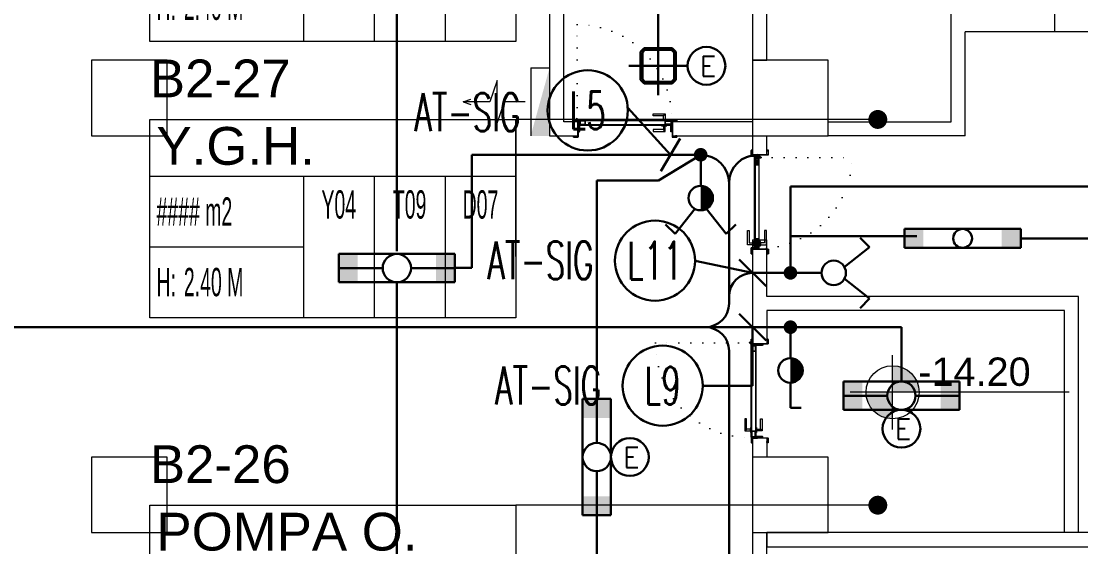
# Model space of a CAD drawing. Header units: metres. Extents: x -13316 to 152404, y -3899 to 30226.
# Drawn here: x 10786 to 11907, y 1905 to 2461 of the extents above; entities that cross this region are included whole.
import ezdxf
from ezdxf.enums import TextEntityAlignment as Align

# ---------------------------------------------------------------- set-up
doc = ezdxf.new("R2010")
doc.units = ezdxf.units.M
doc.header["$LTSCALE"] = 100
doc.header["$MEASUREMENT"] = 0
doc.linetypes.add('DOT2', pattern=[0.125, 0, -0.125])
doc.linetypes.add('HIDDEN', pattern=[0.375, 0.25, -0.125])
doc.layers.get('0').update_dxf_attribs({"color": 9, "lineweight": 9})
for name, color, linetype, lineweight in [('00', 9, 'Continuous', 9), ('01', 9, 'Continuous', 9), ('06B', 9, 'Continuous', 9), ('06C @ 1', 9, 'Continuous', 9), ('09', 9, 'Continuous', 9), ('10', 9, 'Continuous', 9), ('12', 9, 'Continuous', 9), ('20', 9, 'DOT2', 9), ('21', 9, 'Continuous', 9), ('21_mahal200', 9, 'Continuous', 9), ('32-ekipman', 9, 'Continuous', 9), ('E-1x36 W SIVAÜSTÜ FLUORESAN ARMATÜR (ETANŞ)', 7, 'Continuous', 30), ('E-2x18(W) PL DOWNLIGHT ARMATÜR (SIVAÜSTÜ)', 7, 'Continuous', 30), ('E-2x36 W SIVAÜSTÜ FLUORESAN ARMATÜR (ETANŞ)', 7, 'Continuous', 30), ('E-ACİL AYDINLATMA KİTİ', 7, 'Continuous', 30), ('E-ANAHTAR (ETANŞ)', 7, 'Continuous', 30), ('E-KABLO', 7, 'Continuous', 30), ('E-KOMÜTATÖR ANAHTAR', 7, 'Continuous', 30), ('E-KOMÜTATÖR ANAHTAR (ETANŞ)', 7, 'Continuous', 30), ('E-LINYE', 7, 'Continuous', 30)]:
    doc.layers.add(name, color=color, linetype=linetype, lineweight=lineweight)
doc.styles.add('Arial', font='arial.ttf', dxfattribs={"height": 2.5})
doc.styles.add('E-YAZI', font='txttw.shx')
doc.styles.add('MuuM_TEXT-ITALIC', font='ARIALNI.TTF')
doc.styles.add('MuuM_TEXT-STANDART', font='ARIALN.TTF')
doc.dimstyles.new('MuuM_DIM200', dxfattribs={"dimscale": 20, "dimtxt": 2, "dimasz": 1, "dimexe": 1, "dimexo": 1, "dimgap": 1, "dimtad": 1, "dimdec": 1, "dimrnd": 0.5, "dimdsep": 46, "dimtxsty": 'MuuM_TEXT-STANDART', "dimblk": 'ARCHTICK', "dimcen": 0, "dimdle": 0.15, "dimclrd": 256, "dimclre": 256, "dimclrt": 256, "dimadec": 0, "dimazin": 0, "dimtfac": 5, "dimtdec": 1, "dimtix": 1, "dimtmove": 2, "dimatfit": 3, "dimldrblk": 'DOT', "dimfxl": 3, "dimfxlon": 1, "dimtolj": 1, "dimlwd": -1, "dimlwe": -1, "dimarcsym": 0})

# ---------------------------------------------------------------- blocks, each defined once
blk = doc.blocks.new('100_2x36 W SIVAÜSTÜ FLUORESAN ARMATÜR (ETANŞ)')
at = {"layer": 'E-2x36 W SIVAÜSTÜ FLUORESAN ARMATÜR (ETANŞ)', "color": 4}
for p, q in [((-6.15, 1.5), (6.15, 1.5)), ((-6.15, 1.5), (-6.15, -1.5)), ((6.15, 1.5), (6.15, -1.5)), ((-1.5, 0), (-6.15, 0)), ((1.5, 0), (6.15, 0)), ((-6.15, -1.5), (6.15, -1.5))]:
    blk.add_line(p, q, dxfattribs=at)
blk.add_circle((0, 0), 1.5, dxfattribs=at)
for points in [[(-4.15, 1.5), (-4.15, -1.5), (-6.15, 1.5), (-6.15, -1.5)], [(4.15, 1.5), (4.15, -1.5), (6.15, 1.5), (6.15, -1.5)]]:
    blk.add_solid(points, dxfattribs=at)
blk = doc.blocks.new('100_ANAHTAR (ETANŞ)')
at = {"layer": 'E-ANAHTAR (ETANŞ)', "color": 4}
for p, q in [((0, 5.345), (-0.714, 5.345)), ((0, 3.673), (0, 5.345)), ((0, 2.053), (0, 0))]:
    blk.add_line(p, q, dxfattribs=at)
at = {"layer": 'E-ANAHTAR (ETANŞ)', "color": 4, "const_width": 0.81}
blk.add_lwpolyline([(0, 3.268, 0.414214), (-0.405, 2.863, 0.414214), (0, 2.458, 0.414214)], format="xyb", dxfattribs=at)
at = {"layer": 'E-ANAHTAR (ETANŞ)', "color": 4}
blk.add_circle((0, 2.863), 0.81, dxfattribs=at)
blk = doc.blocks.new('100_ACİL AYDINLATMA KİTİ')
at = {"layer": 'E-ACİL AYDINLATMA KİTİ', "color": 3}
blk.add_circle((0, 0), 1.251, dxfattribs=at)
at = {"layer": 'E-ACİL AYDINLATMA KİTİ', "color": 3, "style": 'E-YAZI'}
blk.add_text('E', height=1.34, dxfattribs=at).set_placement((-0.448, -0.694))
blk = doc.blocks.new('100_KOMÜTATÖR ANAHTAR (ETANŞ)')
at = {"layer": 'E-KOMÜTATÖR ANAHTAR (ETANŞ)', "color": 4}
for p, q in [((-1.695, 5.222), (-2.326, 4.622)), ((-0.372, 3.563), (-1.695, 5.222)), ((0.372, 3.563), (1.695, 5.222)), ((1.695, 5.222), (2.326, 4.622)), ((0, 2.053), (0, 0))]:
    blk.add_line(p, q, dxfattribs=at)
at = {"layer": 'E-KOMÜTATÖR ANAHTAR (ETANŞ)', "color": 4, "const_width": 0.81}
blk.add_lwpolyline([(0, 3.268, 0.414214), (-0.405, 2.863, 0.414214), (0, 2.458, 0.414214)], format="xyb", dxfattribs=at)
at = {"layer": 'E-KOMÜTATÖR ANAHTAR (ETANŞ)', "color": 4}
blk.add_circle((0, 2.863), 0.81, dxfattribs=at)
blk = doc.blocks.new('100_2x18(W) PL DOWNLIGHT ARMATÜR (SIVAÜSTÜ)')
at = {"layer": 'E-2x18(W) PL DOWNLIGHT ARMATÜR (SIVAÜSTÜ)', "color": 4, "ltscale": 0.4}
for q in [(0, 25), (0, 25), (-25, 0), (-25, 0), (0, -25), (25, 0), (0, -25), (25, 0)]:
    blk.add_line((0, 0), q, dxfattribs=at)
at = {"layer": 'E-2x18(W) PL DOWNLIGHT ARMATÜR (SIVAÜSTÜ)', "color": 4}
for p, q in [((-12, 15), (-15, 12)), ((-15, 12), (-15, -12)), ((-11.38, 13.5), (-13.5, 11.38)), ((-13.5, 11.38), (-13.5, -11.38)), ((12, 15), (-12, 15)), ((11.38, 13.5), (-11.38, 13.5)), ((13.5, 11.38), (11.38, 13.5)), ((15, 12), (12, 15)), ((13.5, -11.38), (13.5, 11.38)), ((15, -12), (15, 12)), ((-15, -12), (-12, -15)), ((-13.5, -11.38), (-11.38, -13.5)), ((-12, -15), (12, -15)), ((-11.38, -13.5), (11.38, -13.5)), ((11.38, -13.5), (13.5, -11.38)), ((12, -15), (15, -12))]:
    blk.add_line(p, q, dxfattribs=at)
blk = doc.blocks.new('100_KOMÜTATÖR ANAHTAR')
at = {"layer": 'E-KOMÜTATÖR ANAHTAR', "color": 4}
for p, q in [((-1.695, 5.222), (-2.326, 4.622)), ((-0.372, 3.563), (-1.695, 5.222)), ((0.372, 3.563), (1.695, 5.222)), ((1.695, 5.222), (2.326, 4.622)), ((0, 2.053), (0, 0))]:
    blk.add_line(p, q, dxfattribs=at)
blk.add_circle((0, 2.863), 0.81, dxfattribs=at)
blk = doc.blocks.new('100_1x36 W SIVAÜSTÜ FLUORESAN ARMATÜR (ETANŞ)')
at = {"layer": 'E-1x36 W SIVAÜSTÜ FLUORESAN ARMATÜR (ETANŞ)', "color": 4}
for p, q in [((-6.15, 1), (-6.15, -1)), ((6.15, 1), (-6.15, 1)), ((6.15, 1), (6.15, -1)), ((6.15, -1), (-6.15, -1))]:
    blk.add_line(p, q, dxfattribs=at)
at = {"layer": 'E-1x36 W SIVAÜSTÜ FLUORESAN ARMATÜR (ETANŞ)'}
blk.add_line((6.15, -1), (6.15, -1), dxfattribs=at)
at = {"layer": 'E-1x36 W SIVAÜSTÜ FLUORESAN ARMATÜR (ETANŞ)', "color": 4}
blk.add_circle((0, 0), 1, dxfattribs=at)
for points in [[(-6.15, 1), (-4.15, 1), (-6.15, -1), (-4.15, -1)], [(6.15, 1), (4.15, 1), (6.15, -1), (4.15, -1)]]:
    blk.add_solid(points, dxfattribs=at)
blk = doc.blocks.new('p-kolon_80x80')
blk.add_lwpolyline([(-40, -40), (40, -40), (40, 40), (-40, 40)], close=True)
blk = doc.blocks.new('2.bod.sitatik')
at = {"layer": '01'}
blk.add_lwpolyline([(12385, -7750), (12385, -7030), (12385, -7030), (12345, -7030), (12345, -6950), (12385, -6950), (12385, -6950), (12385, -6322.8), (12319.5, -6190), (12040, -6190), (12040, -6610), (11990, -6610), (11990, -6500), (11600, -6500), (11600, -6500), (11560, -6500), (11560, -6460), (11990, -6460), (11990, -6190), (11560, -6190), (11560, -4550.5)], dxfattribs=at)
for p in [(10580, -6570), (11280, -6570), (10580, -6990), (11280, -6990)]:
    blk.add_blockref('p-kolon_80x80', p, dxfattribs=at)
blk = doc.blocks.new('gr-p-barel kilitli kapı kolu')
at = {"flags": 128}
for points in [[(-0.9, 0.8), (-0.9, 4.9), (-11.7, 4.9), (-11.7, 6.7), (0.9, 6.7), (0.9, 0.8)], [(-0.8, 5), (0.8, 6.6)]]:
    blk.add_lwpolyline(points, dxfattribs=at)
blk.add_lwpolyline([(-2.75, 0), (-2.75, 0.7), (2.75, 0.7), (2.75, 0)])
blk.add_lwpolyline([(-1.3, 0.7), (1.3, 0.7), (1.3, 0.8), (-1.3, 0.8)], close=True)
blk = doc.blocks.new('prf-scr2')
at = {"linetype": 'DOT2', "ltscale": 10}
blk.add_line((0, 0.2), (0, -1.1), dxfattribs=at)
for p, q in [((-0.1, -0.2), (0.1, -0.3)), ((0.1, -0.2), (-0.1, -0.2)), ((0.1, -0.3), (-0.1, -0.3)), ((-0.1, -0.3), (0.1, -0.4)), ((0.1, -0.4), (-0.1, -0.4)), ((0.1, -0.5), (-0.1, -0.4)), ((-0.1, -0.4), (0.1, -0.4)), ((0.1, -0.6), (-0.1, -0.5)), ((-0.1, -0.5), (0.1, -0.5)), ((-0.1, -0.6), (0.1, -0.7)), ((0.1, -0.6), (-0.1, -0.6)), ((-0.1, -0.6), (0.1, -0.6)), ((-0.1, -0.7), (0.1, -0.8)), ((0.1, -0.7), (-0.1, -0.7)), ((-0.1, -0.8), (0.1, -0.8)), ((0.1, -0.8), (-0.1, -0.8)), ((0.1, -0.2), (0, -0.1)), ((0, -0.2), (0.1, -0.2))]:
    blk.add_line(p, q)
blk.add_lwpolyline([(0.2, 0), (-0.2, 0), (-0.2, 0), (-0.1, -0.1), (0.1, -0.1), (0.2, 0), (0.2, 0)], close=True)
for points in [[(0.2, 0), (-0.2, 0)], [(-0.1, -0.1), (-0.1, -0.2), (-0.1, -0.2), (-0.1, -0.2), (-0.1, -0.2), (-0.1, -0.3), (-0.1, -0.3), (-0.1, -0.3), (-0.1, -0.3), (-0.1, -0.4), (-0.1, -0.4), (-0.1, -0.4), (-0.1, -0.4), (-0.1, -0.4), (-0.1, -0.5), (-0.1, -0.5), (-0.1, -0.5), (-0.1, -0.5), (-0.1, -0.5), (-0.1, -0.5), (-0.1, -0.6), (-0.1, -0.6), (-0.1, -0.6), (-0.1, -0.6), (-0.1, -0.6), (-0.1, -0.7), (-0.1, -0.7), (-0.1, -0.7), (-0.1, -0.7), (-0.1, -0.7), (-0.1, -0.8), (-0.1, -0.8), (-0.1, -0.8), (-0.1, -0.8), (0, -0.9), (0, -0.9), (0, -0.9), (0.1, -0.8), (0.1, -0.8), (0.1, -0.7), (0.1, -0.7), (0.1, -0.7), (0.1, -0.7), (0.1, -0.7), (0.1, -0.7), (0.1, -0.6), (0.1, -0.6), (0.1, -0.6), (0.1, -0.6), (0.1, -0.6), (0.1, -0.5), (0.1, -0.5), (0.1, -0.5), (0.1, -0.5), (0.1, -0.4), (0.1, -0.4), (0.1, -0.4), (0.1, -0.4), (0.1, -0.4), (0.1, -0.3), (0.1, -0.3), (0.1, -0.3), (0.1, -0.3), (0.1, -0.3), (0.1, -0.3), (0.1, -0.2), (0.1, -0.2), (0.1, -0.2), (0.1, -0.2), (0.1, -0.2), (0.1, -0.1)]]:
    blk.add_lwpolyline(points)
blk = doc.blocks.new('K-SAC-01')
at = {"layer": '10'}
for points in [[(-4.6, 16.2, -0.414214), (-4.5, 16.3), (-0.1, 16.3, -0.414214), (0, 16.2), (0, 5.9), (0.2, 5.9), (0.2, 16.2, 0.414214), (-0.1, 16.5), (-4.5, 16.5, 0.414214), (-4.8, 16.2), (-4.8, 15.3, 0.414214), (-4.5, 15), (-3.4, 15), (-3.4, 15.2), (-4.5, 15.2, -0.414214), (-4.6, 15.3)], [(104.6, 16.2, 0.414214), (104.5, 16.3), (100.1, 16.3, 0.414214), (100, 16.2), (100, 5.9), (99.8, 5.9), (99.8, 16.2, -0.414214), (100.1, 16.5), (104.5, 16.5, -0.414214), (104.8, 16.2), (104.8, 15.3, -0.414214), (104.5, 15), (103.4, 15), (103.4, 15.2), (104.5, 15.2, 0.414214), (104.6, 15.3)], [(0.2, 10.3, -0.414214), (0.5, 10.6), (1.5, 10.6, -0.414214), (1.8, 10.3), (1.8, 3.9, -0.414214), (1.5, 3.6, -0.414214), (1.2, 3.9), (1.2, 4.8), (0.2, 4.8), (0.2, -1.2, -0.414214), (-0.1, -1.5), (-4.5, -1.5, -0.414214), (-4.8, -1.2), (-4.8, -0.3, -0.414214), (-4.5, 0), (-3.4, 0), (-3.4, -0.2), (-4.5, -0.2, 0.414214), (-4.6, -0.3), (-4.6, -1.2, 0.414214), (-4.5, -1.3), (-0.1, -1.3, 0.414214), (0, -1.2), (0, 5), (1.4, 5), (1.4, 3.9, 0.414214), (1.5, 3.8, 0.414214), (1.6, 3.9), (1.6, 10.3, 0.414214), (1.5, 10.4), (0.5, 10.4, 0.414214), (0.4, 10.3), (0.4, 9.4), (0.2, 9.4)], [(-0.4, -2), (1, -1.4), (1, 1.5), (1.2, 1.5), (1.2, -1.5), (-0.3, -2.2, -14.796002)], [(99.8, 10.3, 0.414214), (99.5, 10.6), (98.5, 10.6, 0.414214), (98.2, 10.3), (98.2, 3.9, 0.414214), (98.5, 3.6, 0.414214), (98.8, 3.9), (98.8, 4.8), (99.8, 4.8), (99.8, -1.2, 0.414214), (100.1, -1.5), (104.5, -1.5, 0.414214), (104.8, -1.2), (104.8, -0.3, 0.414214), (104.5, 0), (103.4, 0), (103.4, -0.2), (104.5, -0.2, -0.414214), (104.6, -0.3), (104.6, -1.2, -0.414214), (104.5, -1.3), (100.1, -1.3, -0.414214), (100, -1.2), (100, 5), (98.6, 5), (98.6, 3.9, -0.414214), (98.5, 3.8, -0.414214), (98.4, 3.9), (98.4, 10.3, -0.414214), (98.5, 10.4), (99.5, 10.4, -0.414214), (99.6, 10.3), (99.6, 9.4), (99.8, 9.4)]]:
    blk.add_lwpolyline(points, format="xyb", close=True, dxfattribs=at)
for points in [[(98.8, 0.1), (98.8, 2.1), (99.1, 2.1), (99.1, 3.2), (1.5, 3.2), (1.5, 2.1), (1.8, 2.1), (1.8, 0.1), (1.5, 0.1), (1.5, 1.9), (1.2, 1.9), (1.2, 3.5), (99.4, 3.5), (99.4, 1.9), (99.1, 1.9), (99.1, 0.1)], [(98.8, 2.1), (98.8, 0.1), (99.4, 0.1), (99.4, -1.5), (1.2, -1.5), (1.2, 0.1), (1.8, 0.1), (1.8, 2.1), (2.1, 2.1), (2.1, -0.1), (1.5, -0.1), (1.5, -1.2), (99.1, -1.2), (99.1, -0.1), (98.5, -0.1), (98.5, 2.1), (98.8, 2.1)]]:
    blk.add_lwpolyline(points, dxfattribs=at)
for points in [[(2.1, 3), (8.1, 3), (8.1, -1), (2.1, -1)], [(2.4, 2.7), (7.8, 2.7), (7.8, -0.7), (2.4, -0.7)], [(98.5, 3), (92.5, 3), (92.5, -1), (98.5, -1)], [(98.2, 2.7), (92.8, 2.7), (92.8, -0.7), (98.2, -0.7)]]:
    blk.add_lwpolyline(points, close=True, dxfattribs=at)
blk.add_circle((-0.9, -2.5), 0.55, dxfattribs=at)
at = {"layer": '20', "linetype": 'HIDDEN'}
for points in [[(-0.2, -1.3), (-0.2, 0), (-1.7, 0), (-1.7, -1.3)], [(-0.4, -2), (-0.4, -0.2), (-1.5, -0.2), (-1.5, -2)]]:
    blk.add_lwpolyline(points, dxfattribs=at)
at = {"layer": '20'}
blk.add_lwpolyline([(-0.9, -2.5), (-0.9, -102.9)], dxfattribs=at)
blk.add_arc((-0.9, -2.5), 100.4, 270, 1.5131, dxfattribs=at)
at = {"layer": '06B'}
blk.add_blockref('gr-p-barel kilitli kapı kolu', (91.4, 3.5), dxfattribs=at)
at = {"layer": '06B', "xscale": -1, "rotation": 180}
blk.add_blockref('gr-p-barel kilitli kapı kolu', (91.4, -1.5), dxfattribs=at)
at = {"layer": '10', "xscale": -1, "rotation": 90}
blk.add_blockref('prf-scr2', (1.5, 1), dxfattribs=at)
at = {"layer": '10', "rotation": 270}
blk.add_blockref('prf-scr2', (99.1, 1.2), dxfattribs=at)
blk = doc.blocks.new('YD-72-20')
at = {"linetype": 'Continuous'}
for p, q in [((0, 0.714), (-0.028, 0.634)), ((0, 0.714), (0.028, 0.634)), ((0, 0.434), (0, 0.714)), ((-0.225, 0.355), (0.225, 0.355)), ((-0.225, 0.355), (0, 0.276)), ((0.225, 0.355), (0, 0.434)), ((0, 0.058), (0, 0.276)), ((0.36, 0), (-0.36, 0)), ((0.36, 0), (0.36, -0.2))]:
    blk.add_line(p, q, dxfattribs=at)
blk.add_solid([(0.36, -0.2), (-0.36, 0), (-0.36, -0.2)])
blk = doc.blocks.new('A$C29B32992')
at = {"xscale": 100, "yscale": 100, "zscale": 100, "rotation": 90}
blk.add_blockref('YD-72-20', (11005, -8834.1), dxfattribs=at)
blk = doc.blocks.new('p-kapı kolu')
for points in [[(2.2, 0), (2.2, -1.25), (-2.2, -1.25), (-2.2, 0), (2.2, 0)], [(1.225, -1.25), (1.225, -7.5), (-13.775, -7.5), (-13.775, -5.625), (-1.025, -5.625), (-1.025, -5.625), (-1.025, -1.25), (1.225, -1.25)]]:
    blk.add_lwpolyline(points)
blk = doc.blocks.new('K-AH-01')
at = {"layer": '09'}
h = blk.add_hatch(dxfattribs=at)
h.set_pattern_fill('LOGEND', color=256, scale=10, style=0)
h.set_pattern_definition([(7e-15, (-3944.073, -2726.897), (10, 10), [3, -7]), (7e-15, (-3944.073, -2726.397), (10, 10), [3, -7]), (7e-15, (-3943.573, -2725.397), (10, 10), [2, -8]), (7e-15, (-3943.073, -2724.397), (10, 10), [1.5, -8.5]), (7e-15, (-3943.073, -2723.397), (10, 10), [1, -9]), (7e-15, (-3945.573, -2722.397), (10, 10), [0.5, -2.5, 0.5, -6.5]), (7e-15, (-3944.073, -2721.897), (10, 10), [0.5, -4, 1.5, -4]), (7e-15, (-3942.073, -2721.397), (10, 10), [0.5, -0.5, 0.5, -8.5]), (7e-15, (-3942.573, -2720.897), (10, 10), [0.5, -9.5]), (7e-15, (-3943.073, -2719.897), (10, 10), [1.5, -8.5]), (7e-15, (-3943.073, -2718.897), (10, 10), [2, -8]), (7e-15, (-3943.573, -2717.897), (10, 10), [2.5, -3, 0.5, -4]), (90, (-3947.573, -2723.897), (-10, 10), [0.5, -1, 2.5, -6]), (90, (-3947.073, -2722.897), (-10, 10), [0.5, -0.5, 1.5, -7.5]), (90, (-3946.573, -2718.897), (-10, 10), [1, -9]), (90, (-3946.073, -2722.897), (-10, 10), [2, -3, 0.5, -4.5]), (90, (-3945.573, -2717.397), (-10, 10), [0.5, -9.5]), (90, (-3945.073, -2722.397), (-10, 10), [1.5, -8.5]), (90, (-3944.073, -2721.897), (-10, 10), [1, -9]), (90, (-3943.073, -2721.897), (-10, 10), [0.5, -1.5, 1.5, -6.5]), (90, (-3942.573, -2721.397), (-10, 10), [0.5, -9.5]), (90, (-3942.073, -2723.397), (-10, 10), [1.4, -8.6]), (90, (-3941.573, -2725.397), (-10, 10), [1, -9]), (90, (-3940.573, -2721.397), (-10, 10), [0.5, -9.5]), (90, (-3939.573, -2721.897), (-10, 10), [1.5, -8.5]), (90, (-3938.573, -2721.897), (-10, 10), [1.5, -8.5]), (45, (-3940.073, -2725.8966), (1e-15, 10), [0.7071, -0.7071, 0.7071, -12.020836]), (45, (-3942.073, -2723.3966), (1e-15, 10), [1.4142, -12.727936]), (45, (-3946.073, -2718.3966), (1e-15, 10), [1.4142, -12.727936]), (45, (-3944.073, -2720.8966), (1e-15, 10), [1.4142, -12.727936]), (45, (-3943.573, -2722.8966), (1e-15, 10), [1.4142, -12.727936]), (45, (-3940.573, -2724.8966), (1e-15, 10), [1.4142, -12.727936]), (45, (-3941.573, -2724.3966), (1e-15, 10), [2.12132, -12.020816]), (45, (-3944.573, -2719.8966), (1e-15, 10), [0.7071, -13.435036]), (45, (-3945.073, -2718.8966), (1e-15, 10), [0.7071, -13.435036]), (45, (-3941.073, -2718.8966), (1e-15, 10), [0.7071, -13.435036]), (45, (-3945.073, -2723.8966), (1e-15, 10), [0.7071, -13.435036]), (45, (-3939.573, -2720.3966), (1e-15, 10), [0.7071, -13.435036]), (45, (-3943.073, -2721.3966), (1e-15, 10), [0.7071, -13.435036]), (45, (-3942.073, -2720.3966), (1e-15, 10), [0.7071, -13.435036]), (135, (-3942.573, -2722.3966), (-10, 1e-15), [0.7071, -0.7071, 2.12132, -10.606616]), (135, (-3941.073, -2722.3966), (-10, 1e-15), [0.7071, -13.435036]), (135, (-3941.073, -2725.8966), (-10, 1e-15), [0.7071, -13.435036]), (135, (-3943.073, -2723.3966), (-10, 1e-15), [0.7071, -13.435036]), (135, (-3941.573, -2721.3966), (-10, 1e-15), [0.7071, -13.435036]), (135, (-3944.073, -2723.8966), (-10, 1e-15), [0.7071, -13.435036]), (135, (-3940.073, -2723.8966), (-10, 1e-15), [0.7071, -13.435036]), (135, (-3947.073, -2726.8966), (-10, 1e-15), [0.7071, -13.435036]), (135, (-3946.573, -2726.3966), (-10, 1e-15), [1.4142, -12.727936]), (135, (-3946.073, -2725.8966), (-10, 1e-15), [1.4142, -12.727936]), (135, (-3945.073, -2725.8966), (-10, 1e-15), [1.4142, -12.727936]), (135, (-3944.573, -2724.8966), (-10, 1e-15), [1.4142, -12.727936]), (135, (-3940.573, -2720.8966), (-10, 1e-15), [1.4142, -12.727936]), (135, (-3938.573, -2725.8966), (-10, 1e-15), [1.4142, -12.727936]), (135, (-3938.073, -2717.8966), (-10, 1e-15), [1.4142, -12.727936]), (135, (-3938.073, -2718.8966), (-10, 1e-15), [1.4142, -12.727936]), (135, (-3939.073, -2719.3966), (-10, 1e-15), [1.4142, -12.727936]), (135, (-3946.073, -2719.3966), (-10, 1e-15), [2.12132, -12.020816]), (135, (-3939.573, -2720.3966), (-10, 1e-15), [2.12132, -12.020816]), (26.56505, (-3945.0727, -2717.3966), (10, 4e-09), [1.118, -21.24268]), (26.56505, (-3945.0727, -2722.3966), (10, 4e-09), [1.118, -21.24268]), (26.56505, (-3944.0727, -2719.3966), (10, 4e-09), [1.118, -21.24268]), (26.56505, (-3941.0727, -2726.3966), (10, 4e-09), [1.118, -21.24268]), (26.56505, (-3941.5727, -2725.3966), (10, 4e-09), [1.118, -21.24268]), (26.56505, (-3944.5727, -2723.3966), (10, 4e-09), [1.118, -21.24268]), (26.56505, (-3944.5727, -2718.3966), (10, 4e-09), [1.118, -21.24268]), (26.56505, (-3941.5727, -2721.3966), (10, 4e-09), [2.236, -20.12468]), (63.43495, (-3941.5727, -2719.8966), (5e-10, 10), [1.118, -21.24268]), (63.43495, (-3940.0727, -2722.8966), (5e-10, 10), [1.118, -21.24268]), (63.43495, (-3945.0727, -2720.8966), (5e-10, 10), [1.118, -21.24268]), (63.43495, (-3947.0727, -2720.3966), (5e-10, 10), [1.118, -21.24268]), (63.43495, (-3941.0727, -2722.3966), (5e-10, 10), [1.118, -21.24268]), (63.43495, (-3942.0727, -2722.3966), (5e-10, 10), [1.118, -21.24268]), (63.43495, (-3946.0727, -2720.8966), (5e-10, 10), [2.236, -20.12468]), (63.43495, (-3938.5727, -2724.3966), (5e-10, 10), [2.236, -20.12468]), (63.43495, (-3939.5727, -2723.8966), (5e-10, 10), [2.236, -20.12468]), (116.56505, (-3947.5727, -2725.3966), (-4e-09, 10), [1.118, -21.24268]), (116.56505, (-3947.5727, -2719.8966), (-4e-09, 10), [1.118, -21.24268]), (116.56505, (-3945.5727, -2726.8966), (-4e-09, 10), [1.118, -21.24268]), (116.56505, (-3946.5727, -2717.8966), (-4e-09, 10), [1.118, -21.24268]), (116.56505, (-3945.5727, -2723.8966), (-4e-09, 10), [1.118, -21.24268]), (116.56505, (-3943.5727, -2722.8966), (-4e-09, 10), [1.118, -21.24268]), (116.56505, (-3942.5727, -2720.8966), (-4e-09, 10), [1.118, -21.24268]), (116.56505, (-3947.0727, -2724.8966), (3.2e-06, 10.0000016), [1.118, -21.24268]), (116.56505, (-3944.5727, -2723.3966), (-4e-09, 10), [1.118, -21.24268]), (116.56505, (-3941.5727, -2724.3966), (-4e-09, 10), [1.118, -21.24268]), (116.56505, (-3940.5727, -2723.3966), (-4e-09, 10), [1.118, -21.24268]), (116.56505, (-3938.5727, -2720.3966), (-4e-09, 10), [1.118, -21.24268]), (116.56505, (-3946.0727, -2717.3966), (-4e-09, 10), [1.118, -21.24268]), (116.56505, (-3947.5727, -2717.8966), (-4e-09, 10), [2.236, -20.12468]), (116.56505, (-3946.0727, -2724.8966), (-4e-09, 10), [2.236, -20.12468]), (153.43495, (-3947.5727, -2726.3966), (-10, 5e-10), [1.118, -21.24268]), (153.43495, (-3939.0727, -2726.8966), (-10, 5e-10), [1.118, -21.24268]), (153.43495, (-3939.5727, -2721.8966), (-10, 5e-10), [1.118, -21.24268]), (153.43495, (-3943.5727, -2725.3966), (-10, 5e-10), [1.118, -21.24268]), (153.43495, (-3944.0727, -2726.3966), (-10, 5e-10), [1.118, -21.24268]), (153.43495, (-3943.0727, -2724.3966), (-10, 5e-10), [1.118, -21.24268]), (153.43495, (-3940.0727, -2718.3966), (-10, 5e-10), [1.118, -21.24268]), (153.43495, (-3939.0727, -2717.8966), (-10, 5e-10), [2.236, -20.12468])])
h.paths.add_polyline_path([(10.8, 6.5), (10.8, 2.5), (0.8, 2.5), (0.8, 6.5)])
h = blk.add_hatch(dxfattribs=at)
h.set_pattern_fill('LOGEND', color=256, scale=10, style=0)
h.set_pattern_definition([(7e-15, (-3938.781, -2726.897), (10, 10), [3, -7]), (7e-15, (-3938.781, -2726.397), (10, 10), [3, -7]), (7e-15, (-3938.281, -2725.397), (10, 10), [2, -8]), (7e-15, (-3937.781, -2724.397), (10, 10), [1.5, -8.5]), (7e-15, (-3937.781, -2723.397), (10, 10), [1, -9]), (7e-15, (-3940.281, -2722.397), (10, 10), [0.5, -2.5, 0.5, -6.5]), (7e-15, (-3938.781, -2721.897), (10, 10), [0.5, -4, 1.5, -4]), (7e-15, (-3936.781, -2721.397), (10, 10), [0.5, -0.5, 0.5, -8.5]), (7e-15, (-3937.281, -2720.897), (10, 10), [0.5, -9.5]), (7e-15, (-3937.781, -2719.897), (10, 10), [1.5, -8.5]), (7e-15, (-3937.781, -2718.897), (10, 10), [2, -8]), (7e-15, (-3938.281, -2717.897), (10, 10), [2.5, -3, 0.5, -4]), (90, (-3942.281, -2723.897), (-10, 10), [0.5, -1, 2.5, -6]), (90, (-3941.781, -2722.897), (-10, 10), [0.5, -0.5, 1.5, -7.5]), (90, (-3941.281, -2718.897), (-10, 10), [1, -9]), (90, (-3940.781, -2722.897), (-10, 10), [2, -3, 0.5, -4.5]), (90, (-3940.281, -2717.397), (-10, 10), [0.5, -9.5]), (90, (-3939.781, -2722.397), (-10, 10), [1.5, -8.5]), (90, (-3938.781, -2721.897), (-10, 10), [1, -9]), (90, (-3937.781, -2721.897), (-10, 10), [0.5, -1.5, 1.5, -6.5]), (90, (-3937.281, -2721.397), (-10, 10), [0.5, -9.5]), (90, (-3936.781, -2723.397), (-10, 10), [1.4, -8.6]), (90, (-3936.281, -2725.397), (-10, 10), [1, -9]), (90, (-3935.281, -2721.397), (-10, 10), [0.5, -9.5]), (90, (-3934.281, -2721.897), (-10, 10), [1.5, -8.5]), (90, (-3933.281, -2721.897), (-10, 10), [1.5, -8.5]), (45, (-3934.781, -2725.8966), (1e-15, 10), [0.7071, -0.7071, 0.7071, -12.020836]), (45, (-3936.781, -2723.3966), (1e-15, 10), [1.4142, -12.727936]), (45, (-3940.781, -2718.3966), (1e-15, 10), [1.4142, -12.727936]), (45, (-3938.781, -2720.8966), (1e-15, 10), [1.4142, -12.727936]), (45, (-3938.281, -2722.8966), (1e-15, 10), [1.4142, -12.727936]), (45, (-3935.281, -2724.8966), (1e-15, 10), [1.4142, -12.727936]), (45, (-3936.281, -2724.3966), (1e-15, 10), [2.12132, -12.020816]), (45, (-3939.281, -2719.8966), (1e-15, 10), [0.7071, -13.435036]), (45, (-3939.781, -2718.8966), (1e-15, 10), [0.7071, -13.435036]), (45, (-3935.781, -2718.8966), (1e-15, 10), [0.7071, -13.435036]), (45, (-3939.781, -2723.8966), (1e-15, 10), [0.7071, -13.435036]), (45, (-3934.281, -2720.3966), (1e-15, 10), [0.7071, -13.435036]), (45, (-3937.781, -2721.3966), (1e-15, 10), [0.7071, -13.435036]), (45, (-3936.781, -2720.3966), (1e-15, 10), [0.7071, -13.435036]), (135, (-3937.281, -2722.3966), (-10, 1e-15), [0.7071, -0.7071, 2.12132, -10.606616]), (135, (-3935.781, -2722.3966), (-10, 1e-15), [0.7071, -13.435036]), (135, (-3935.781, -2725.8966), (-10, 1e-15), [0.7071, -13.435036]), (135, (-3937.781, -2723.3966), (-10, 1e-15), [0.7071, -13.435036]), (135, (-3936.281, -2721.3966), (-10, 1e-15), [0.7071, -13.435036]), (135, (-3938.781, -2723.8966), (-10, 1e-15), [0.7071, -13.435036]), (135, (-3934.781, -2723.8966), (-10, 1e-15), [0.7071, -13.435036]), (135, (-3941.781, -2726.8966), (-10, 1e-15), [0.7071, -13.435036]), (135, (-3941.281, -2726.3966), (-10, 1e-15), [1.4142, -12.727936]), (135, (-3940.781, -2725.8966), (-10, 1e-15), [1.4142, -12.727936]), (135, (-3939.781, -2725.8966), (-10, 1e-15), [1.4142, -12.727936]), (135, (-3939.281, -2724.8966), (-10, 1e-15), [1.4142, -12.727936]), (135, (-3935.281, -2720.8966), (-10, 1e-15), [1.4142, -12.727936]), (135, (-3933.281, -2725.8966), (-10, 1e-15), [1.4142, -12.727936]), (135, (-3932.781, -2717.8966), (-10, 1e-15), [1.4142, -12.727936]), (135, (-3932.781, -2718.8966), (-10, 1e-15), [1.4142, -12.727936]), (135, (-3933.781, -2719.3966), (-10, 1e-15), [1.4142, -12.727936]), (135, (-3940.781, -2719.3966), (-10, 1e-15), [2.12132, -12.020816]), (135, (-3934.281, -2720.3966), (-10, 1e-15), [2.12132, -12.020816]), (26.56505, (-3939.7813, -2717.3966), (10, 4e-09), [1.118, -21.24268]), (26.56505, (-3939.7813, -2722.3966), (10, 4e-09), [1.118, -21.24268]), (26.56505, (-3938.7813, -2719.3966), (10, 4e-09), [1.118, -21.24268]), (26.56505, (-3935.7813, -2726.3966), (10, 4e-09), [1.118, -21.24268]), (26.56505, (-3936.2813, -2725.3966), (10, 4e-09), [1.118, -21.24268]), (26.56505, (-3939.2813, -2723.3966), (10, 4e-09), [1.118, -21.24268]), (26.56505, (-3939.2813, -2718.3966), (10, 4e-09), [1.118, -21.24268]), (26.56505, (-3936.2813, -2721.3966), (10, 4e-09), [2.236, -20.12468]), (63.43495, (-3936.2813, -2719.8966), (5e-10, 10), [1.118, -21.24268]), (63.43495, (-3934.7813, -2722.8966), (5e-10, 10), [1.118, -21.24268]), (63.43495, (-3939.7813, -2720.8966), (5e-10, 10), [1.118, -21.24268]), (63.43495, (-3941.7813, -2720.3966), (5e-10, 10), [1.118, -21.24268]), (63.43495, (-3935.7813, -2722.3966), (5e-10, 10), [1.118, -21.24268]), (63.43495, (-3936.7813, -2722.3966), (5e-10, 10), [1.118, -21.24268]), (63.43495, (-3940.7813, -2720.8966), (5e-10, 10), [2.236, -20.12468]), (63.43495, (-3933.2813, -2724.3966), (5e-10, 10), [2.236, -20.12468]), (63.43495, (-3934.2813, -2723.8966), (5e-10, 10), [2.236, -20.12468]), (116.56505, (-3942.2813, -2725.3966), (-4e-09, 10), [1.118, -21.24268]), (116.56505, (-3942.2813, -2719.8966), (-4e-09, 10), [1.118, -21.24268]), (116.56505, (-3940.2813, -2726.8966), (-4e-09, 10), [1.118, -21.24268]), (116.56505, (-3941.2813, -2717.8966), (-4e-09, 10), [1.118, -21.24268]), (116.56505, (-3940.2813, -2723.8966), (-4e-09, 10), [1.118, -21.24268]), (116.56505, (-3938.2813, -2722.8966), (-4e-09, 10), [1.118, -21.24268]), (116.56505, (-3937.2813, -2720.8966), (-4e-09, 10), [1.118, -21.24268]), (116.56505, (-3941.7813, -2724.8966), (3.2e-06, 10.0000016), [1.118, -21.24268]), (116.56505, (-3939.2813, -2723.3966), (-4e-09, 10), [1.118, -21.24268]), (116.56505, (-3936.2813, -2724.3966), (-4e-09, 10), [1.118, -21.24268]), (116.56505, (-3935.2813, -2723.3966), (-4e-09, 10), [1.118, -21.24268]), (116.56505, (-3933.2813, -2720.3966), (-4e-09, 10), [1.118, -21.24268]), (116.56505, (-3940.7813, -2717.3966), (-4e-09, 10), [1.118, -21.24268]), (116.56505, (-3942.2813, -2717.8966), (-4e-09, 10), [2.236, -20.12468]), (116.56505, (-3940.7813, -2724.8966), (-4e-09, 10), [2.236, -20.12468]), (153.43495, (-3942.2813, -2726.3966), (-10, 5e-10), [1.118, -21.24268]), (153.43495, (-3933.7813, -2726.8966), (-10, 5e-10), [1.118, -21.24268]), (153.43495, (-3934.2813, -2721.8966), (-10, 5e-10), [1.118, -21.24268]), (153.43495, (-3938.2813, -2725.3966), (-10, 5e-10), [1.118, -21.24268]), (153.43495, (-3938.7813, -2726.3966), (-10, 5e-10), [1.118, -21.24268]), (153.43495, (-3937.7813, -2724.3966), (-10, 5e-10), [1.118, -21.24268]), (153.43495, (-3934.7813, -2718.3966), (-10, 5e-10), [1.118, -21.24268]), (153.43495, (-3933.7813, -2717.8966), (-10, 5e-10), [2.236, -20.12468])])
h.paths.add_polyline_path([(89.1, 2.5), (89.1, 6.5), (99.1, 6.5), (99.1, 2.5)])
at = {"layer": '10'}
for points in [[(-0.4, -1.7), (1.3, -1.7, 0.414214), (1.6, -1.4), (1.6, 1.1, 0.414214), (1.3, 1.4, 0.414214), (1, 1.1), (1, 0.2), (0.2, 0.2), (0.2, 16.4, 0.414214), (-0.1, 16.7), (-4.6, 16.7, 0.414214), (-4.9, 16.4), (-4.9, 15.3, 0.414214), (-4.6, 15), (-3.5, 15), (-3.5, 15.2), (-4.6, 15.2, -0.414214), (-4.7, 15.3), (-4.7, 16.4, -0.414214), (-4.6, 16.5), (-0.2, 16.5), (-0.1, 16.5, -0.414214), (0, 16.4), (0, 0), (1.2, 0), (1.2, 1.1, -0.414214), (1.3, 1.2, -0.414214), (1.4, 1.1), (1.4, -1.4, -0.414214), (1.3, -1.5), (-0.4, -1.5), (-4.6, -1.5, -0.414214), (-4.7, -1.4), (-4.7, -0.3, -0.414214), (-4.6, -0.2), (-3.5, -0.2), (-3.5, 0), (-4.6, 0, 0.414214), (-4.9, -0.3), (-4.9, -1.4, 0.414214), (-4.6, -1.7)], [(100.4, -1.7), (98.7, -1.7, -0.414214), (98.4, -1.4), (98.4, 1.1, -0.414214), (98.7, 1.4, -0.414214), (99, 1.1), (99, 0.2), (99.8, 0.2), (99.8, 16.4, -0.414214), (100.1, 16.7), (104.6, 16.7, -0.414214), (104.9, 16.4), (104.9, 15.3, -0.414214), (104.6, 15), (103.5, 15), (103.5, 15.2), (104.6, 15.2, 0.414214), (104.7, 15.3), (104.7, 16.4, 0.414214), (104.6, 16.5), (100.2, 16.5), (100.1, 16.5, 0.414214), (100, 16.4), (100, 0), (98.8, 0), (98.8, 1.1, 0.414214), (98.7, 1.2, 0.414214), (98.6, 1.1), (98.6, -1.4, 0.414214), (98.7, -1.5), (100.4, -1.5), (104.6, -1.5, 0.414214), (104.7, -1.4), (104.7, -0.3, 0.414214), (104.6, -0.2), (103.5, -0.2), (103.5, 0), (104.6, 0, -0.414214), (104.9, -0.3), (104.9, -1.4, -0.414214), (104.6, -1.7)], [(2.1, 7.6), (0.8, 7), (0.8, 4.1), (0.6, 4.1), (0.6, 7.1), (2, 7.8, -14.796002)]]:
    blk.add_lwpolyline(points, format="xyb", close=True, dxfattribs=at)
blk.add_circle((2.7, 8.1), 0.55, dxfattribs=at)
at = {"layer": '12'}
for points in [[(0.8, 6.5), (99.1, 6.5), (99.1, 7), (0.8, 7)], [(0.8, 2.5), (10.8, 2.5), (10.8, 6.5), (0.8, 6.5)], [(0.8, 2.5), (99.1, 2.5), (99.1, 2), (0.8, 2)], [(89.1, 2.5), (99.1, 2.5), (99.1, 6.5), (89.1, 6.5)]]:
    blk.add_lwpolyline(points, close=True, dxfattribs=at)
at = {"layer": '20'}
blk.add_lwpolyline([(2.7, 8.1), (2.7, 105.2)], dxfattribs=at)
at = {"layer": '20', "linetype": 'HIDDEN'}
for points in [[(2, 6.9), (2, 5.4), (3.5, 5.4), (3.5, 6.9)], [(2.2, 7.6), (2.2, 5.6), (3.3, 5.6), (3.3, 7.6)]]:
    blk.add_lwpolyline(points, dxfattribs=at)
at = {"layer": '20'}
blk.add_arc((0.8, 7), 98.3, 357.0842, 88.8632, dxfattribs=at)
at = {"layer": '06C @ 1', "xscale": -1, "rotation": 180}
blk.add_blockref('p-kapı kolu', (94.1, 7), dxfattribs=at)
at = {"layer": '06C @ 1'}
blk.add_blockref('p-kapı kolu', (94.1, 2), dxfattribs=at)
blk = doc.blocks.new('0_elevationtarget-p-bk')
h = blk.add_hatch(color=250)
h.paths.add_polyline_path([(1.875, 0, 0.414214), (0, 1.875), (0, 0)])
h.paths.add_polyline_path([(0, 0), (-1.875, 0, 0.414214), (0, -1.875)])
blk.add_line((0, -2.625), (0, 2.625))
blk.add_lwpolyline([(12.453, 0), (-3, 0)])
blk.add_circle((0, 0), 1.875)
at = {"style": 'Arial'}
blk.add_attdef('BITMISKOT', text='', height=2, dxfattribs=at).set_placement((4.5, 0), align=Align.BOTTOM_LEFT)
at = {"style": 'MuuM_TEXT-ITALIC'}
blk.add_attdef('FINISHINGFLOORLEVEL', text='', height=2, dxfattribs=at).set_placement((4.5, -0.592), align=Align.TOP_LEFT)
blk = doc.blocks.new('_ArchTick')
at = {"color": 0, "linetype": 'ByBlock', "const_width": 0.15}
blk.add_lwpolyline([(-0.5, -0.5), (0.5, 0.5)], dxfattribs=at)
blk = doc.blocks.new('_Dot')
at = {"color": 0, "linetype": 'ByBlock', "lineweight": -2}
blk.add_line((-0.5, 0), (-1, 0), dxfattribs=at)
at = {"color": 0, "linetype": 'ByBlock', "const_width": 0.5}
blk.add_lwpolyline([(-0.25, 0, 1), (0.25, 0, 1)], format="xyb", close=True, dxfattribs=at)
blk = doc.blocks.new('0_roomno2')
blk.add_lwpolyline([(19.375, -10.5), (0, -10.5), (0, 0), (19.375, 0)], close=True)
for points in [[(0, -3), (19.375, -3)], [(8.125, -3), (8.125, -10.5)], [(11.875, -3), (11.875, -10.5)], [(15.625, -3), (15.625, -10.5)], [(0, -6.75), (8.125, -6.75)]]:
    blk.add_lwpolyline(points)
at = {"style": 'MuuM_TEXT-STANDART', "width": 0.6}
blk.add_text('H:', height=1.5, dxfattribs=at).set_placement((0.35, -8.608), align=Align.MIDDLE_LEFT)
at = {"style": 'Arial'}
blk.add_attdef('ODANO', (0, 1.17), '', height=2, dxfattribs=at)
blk.add_attdef('MEKANADI', text='', height=2, dxfattribs=at).set_placement((0.35, -3), align=Align.BOTTOM_LEFT)
at = {"style": 'MuuM_TEXT-STANDART', "width": 0.6}
for tag, p in [('YER01', (10, -4.5)), ('TAVAN01', (13.75, -4.5)), ('DUVAR01', (17.5, -4.5)), ('YER02', (10, -6.75)), ('TAVAN02', (13.75, -6.75)), ('DUVAR02', (17.5, -6.75)), ('YER03', (10, -9)), ('TAVAN03', (13.75, -9)), ('DUVAR03', (17.5, -9))]:
    blk.add_attdef(tag, text='', height=1.5, dxfattribs=at).set_placement(p, align=Align.MIDDLE_CENTER)
for tag, p in [('M2', (0.35, -4.875)), ('TEMIZTAVANYUKSEKLIGI', (1.8, -8.608))]:
    blk.add_attdef(tag, text='', height=1.5, dxfattribs=at).set_placement(p, align=Align.MIDDLE_LEFT)
blk = doc.blocks.new('2.bod.Mimari')
at = {"layer": '00'}
for p, q in [((11560, -6500), (11465, -6500)), ((11465, -6610), (11465, -6500)), ((11255, -6780), (11255, -6720)), ((11585, -6780), (11255, -6780)), ((11585, -7030), (11585, -6780)), ((11255, -6795), (11255, -6830)), ((11570, -6795), (11255, -6795)), ((11570, -7030), (11570, -6795))]:
    blk.add_line(p, q, dxfattribs=at)
for points in [[(10605, -5430), (10605, -5865), (11025, -5865), (11025, -6610), (11055, -6610), (11055, -6595), (11040, -6595), (11040, -5865)], [(11240, -6445), (11240, -6530), (11255, -6530), (11255, -6445), (11240, -6445)], [(11465, -6610), (11320, -6610), (11320, -6610), (11320, -6610), (11320, -6610), (11320, -6610), (11320, -6610), (11320, -6610), (11320, -6595), (11450, -6595), (11450, -6460), (11465, -6460)], [(11240, -6595), (11155, -6595), (11155, -6610), (11240, -6610)], [(11240, -6610), (11240, -6630)], [(11255, -6630), (11255, -6610)], [(11240, -6630), (11255, -6630)], [(11240, -6720), (11255, -6720)], [(11240, -6720), (11240, -6830)], [(11255, -6830), (11240, -6830)], [(11255, -6930), (11240, -6930)], [(11240, -6930), (11240, -6950)], [(11255, -6930), (11255, -6950)], [(11240, -7030), (11240, -7640)], [(11275, -7350), (11275, -7350), (11255, -7350), (11255, -7030)], [(11255, -7045), (12020, -7045), (12020, -7030), (11255, -7030), (11255, -7045)]]:
    blk.add_lwpolyline(points, dxfattribs=at)
at = {"layer": '21_mahal200', "flags": 128}
blk.add_lwpolyline([(10989.34, -6737.65), (10989.34, -6592.58)], dxfattribs=at)
at = {"xscale": -1, "rotation": 180}
blk.add_blockref('K-SAC-01', (11055, -6595), dxfattribs=at)
at = {"rotation": 270}
for name, p in [('K-AH-01', (11240, -6630)), ('K-SAC-01', (11240, -6830))]:
    blk.add_blockref(name, p, dxfattribs=at)
at = {"layer": '21'}
ref = blk.add_blockref('0_elevationtarget-p-bk', (11388.14, -6881.44), dxfattribs=dict(at, xscale=15, yscale=15, zscale=15))
ref.add_attrib('BITMISKOT', '-14.20', dxfattribs={"layer": '0', "height": 30, "style": 'Arial'}).set_placement((11415.46, -6883.62), align=Align.BOTTOM_LEFT)
at = {"layer": '21_mahal200'}
ref = blk.add_blockref('0_roomno2', (10601.84, -6300.04), dxfattribs=dict(at, xscale=20, yscale=20, zscale=20))
ref.add_attrib('ODANO', 'B2-28', (10601.84, -6276.64), dxfattribs={"layer": '0', "height": 40, "style": 'Arial'})
ref.add_attrib('MEKANADI', 'HOL', dxfattribs={"layer": '0', "height": 40, "style": 'Arial'}).set_placement((10608.84, -6360.04), align=Align.BOTTOM_LEFT)
ref.add_attrib('M2', '##### m2', dxfattribs={"layer": '0', "height": 30, "style": 'MuuM_TEXT-STANDART', "width": 0.6}).set_placement((10608.84, -6397.54), align=Align.MIDDLE_LEFT)
ref.add_attrib('TEMIZTAVANYUKSEKLIGI', '2.40 M', dxfattribs={"layer": '0', "height": 30, "style": 'MuuM_TEXT-STANDART', "width": 0.6}).set_placement((10637.84, -6472.2), align=Align.MIDDLE_LEFT)
ref.add_attrib('YER01', 'Y04', dxfattribs={"layer": '0', "height": 30, "style": 'MuuM_TEXT-STANDART', "width": 0.6}).set_placement((10801.84, -6390.04), align=Align.MIDDLE_CENTER)
ref.add_attrib('TAVAN01', 'T09', dxfattribs={"layer": '0', "height": 30, "style": 'MuuM_TEXT-STANDART', "width": 0.6}).set_placement((10876.84, -6390.04), align=Align.MIDDLE_CENTER)
ref.add_attrib('DUVAR01', 'D07', dxfattribs={"layer": '0', "height": 30, "style": 'MuuM_TEXT-STANDART', "width": 0.6}).set_placement((10951.84, -6390.04), align=Align.MIDDLE_CENTER)
ref = blk.add_blockref('0_roomno2', (10601.84, -6592.58), dxfattribs=dict(at, xscale=20, yscale=20, zscale=20))
ref.add_attrib('ODANO', 'B2-27', (10601.84, -6569.18), dxfattribs={"layer": '0', "height": 40, "style": 'Arial'})
ref.add_attrib('MEKANADI', 'Y.G.H.', dxfattribs={"layer": '0', "height": 40, "style": 'Arial'}).set_placement((10608.84, -6652.58), align=Align.BOTTOM_LEFT)
ref.add_attrib('M2', '#### m2', dxfattribs={"layer": '0', "height": 30, "style": 'MuuM_TEXT-STANDART', "width": 0.6}).set_placement((10608.84, -6690.08), align=Align.MIDDLE_LEFT)
ref.add_attrib('TEMIZTAVANYUKSEKLIGI', '2.40 M', dxfattribs={"layer": '0', "height": 30, "style": 'MuuM_TEXT-STANDART', "width": 0.6}).set_placement((10637.84, -6764.74), align=Align.MIDDLE_LEFT)
ref.add_attrib('YER01', 'Y04', dxfattribs={"layer": '0', "height": 30, "style": 'MuuM_TEXT-STANDART', "width": 0.6}).set_placement((10801.84, -6682.58), align=Align.MIDDLE_CENTER)
ref.add_attrib('TAVAN01', 'T09', dxfattribs={"layer": '0', "height": 30, "style": 'MuuM_TEXT-STANDART', "width": 0.6}).set_placement((10876.84, -6682.58), align=Align.MIDDLE_CENTER)
ref.add_attrib('DUVAR01', 'D07', dxfattribs={"layer": '0', "height": 30, "style": 'MuuM_TEXT-STANDART', "width": 0.6}).set_placement((10951.84, -6682.58), align=Align.MIDDLE_CENTER)
ref = blk.add_blockref('0_roomno2', (10601.84, -7000.95), dxfattribs=dict(at, xscale=20, yscale=20, zscale=20))
ref.add_attrib('ODANO', 'B2-26', (10601.84, -6977.55), dxfattribs={"layer": '0', "height": 40, "style": 'Arial'})
ref.add_attrib('MEKANADI', 'POMPA O.', dxfattribs={"layer": '0', "height": 40, "style": 'Arial'}).set_placement((10608.84, -7060.95), align=Align.BOTTOM_LEFT)
ref.add_attrib('M2', '#### m2', dxfattribs={"layer": '0', "height": 30, "style": 'MuuM_TEXT-STANDART', "width": 0.6}).set_placement((10608.84, -7098.45), align=Align.MIDDLE_LEFT)
ref.add_attrib('TEMIZTAVANYUKSEKLIGI', '2.40 M', dxfattribs={"layer": '0', "height": 30, "style": 'MuuM_TEXT-STANDART', "width": 0.6}).set_placement((10637.84, -7173.11), align=Align.MIDDLE_LEFT)
ref.add_attrib('YER01', 'Y04', dxfattribs={"layer": '0', "height": 30, "style": 'MuuM_TEXT-STANDART', "width": 0.6}).set_placement((10801.84, -7090.95), align=Align.MIDDLE_CENTER)
ref.add_attrib('TAVAN01', 'T09', dxfattribs={"layer": '0', "height": 30, "style": 'MuuM_TEXT-STANDART', "width": 0.6}).set_placement((10876.84, -7090.95), align=Align.MIDDLE_CENTER)
ref.add_attrib('DUVAR01', 'D01', dxfattribs={"layer": '0', "height": 30, "style": 'MuuM_TEXT-STANDART', "width": 0.6}).set_placement((10951.84, -7090.95), align=Align.MIDDLE_CENTER)
ref.add_attrib('DUVAR02', 'D07', dxfattribs={"layer": '0', "height": 30, "style": 'MuuM_TEXT-STANDART', "width": 0.6}).set_placement((10951.84, -7135.95), align=Align.MIDDLE_CENTER)
at = {"layer": '32-ekipman'}
blk.add_blockref('A$C29B32992', (0, 2260.12), dxfattribs=at)
at = {"layer": '21_mahal200'}
for points in [[(11372.49, -6592.58), (10989.34, -6592.58)], [(11372.49, -7000.95), (10989.34, -7000.95)]]:
    blk.add_leader(points, dimstyle='MuuM_DIM200', override={"dimasz": 1, "dimfxl": 10}, dxfattribs=at)

msp = doc.modelspace()

# ---------------------------------------------------------------- linework, layer by layer
at = {"layer": 'E-KABLO', "color": 6}
for p, q in [((11460, 2909.76), (11460, 2445.24)), ((11183.33, 2585), (11183.33, 2217.81)), ((11505, 2320), (11262.69, 2320)), ((11262.69, 2320), (11262.69, 2200.36)), ((11505, 2320), (11460.2, 2292.91)), ((11395, 2061.5), (11395, 2292.91)), ((11460.2, 2292.91), (11395, 2292.91)), ((11600, 2195), (11600, 2286.35)), ((11600, 2286.35), (12409.24, 2286.35)), ((11600, 2195), (11600, 2233.71)), ((11733.97, 2233.71), (11600, 2233.71)), ((11843.78, 2231.5), (12006.39, 2231.5)), ((11262.69, 2200.36), (11244.83, 2200.36)), ((11183.33, 2185), (11183.33, 1864.98)), ((11717.5, 2137.5), (11600, 2137.5)), ((11717.5, 2080), (11717.5, 2137.5)), ((11395, 1481.5), (11395, 1937.22))]:
    msp.add_line(p, q, dxfattribs=at)
at = {"layer": 'E-KABLO', "color": 5}
for p, q in [((11535, 2170), (11535, 2290)), ((11600, 2195), (11560, 2195)), ((11535, 2162.5), (11535, 2170)), ((9590, 2137.5), (11510, 2137.5)), ((11600, 2137.5), (11470.42, 2137.5)), ((11535, 1587.15), (11535, 2112.5))]:
    msp.add_line(p, q, dxfattribs=at)
at = {"layer": 'E-KABLO', "color": 4, "linetype": 'Continuous', "const_width": 7.2}
for points in [[(11501.4, 2320, -1), (11508.6, 2320, -1)], [(11596.4, 2195, -1), (11603.6, 2195, -1)], [(11600, 2133.9, -1), (11600, 2141.1, -1)]]:
    msp.add_lwpolyline(points, format="xyb", close=True, dxfattribs=at)
at = {"layer": 'E-KABLO', "color": 6}
for centre, start, end in [((11505, 2290), 0, 90), ((11565, 2290), 90, 180)]:
    msp.add_arc(centre, 30, start, end, dxfattribs=at)
at = {"layer": 'E-KABLO', "color": 5}
for centre, start, end in [((11560, 2170), 90, 180), ((11510, 2162.5), 270, 0), ((11510, 2112.5), 0, 90)]:
    msp.add_arc(centre, 25, start, end, dxfattribs=at)
at = {"layer": 'E-LINYE', "color": 7, "linetype": 'Continuous'}
for p, q in [((11472.96, 2320), (11427.75, 2369.78)), ((11462.71, 2302.83), (11483.21, 2337.17)), ((11560, 2195), (11499.08, 2207.9)), ((11545.86, 2209.14), (11574.14, 2180.86)), ((11545.86, 2151.64), (11574.14, 2123.36)), ((11560, 2075.54), (11560, 2137.5)), ((11560, 2075.54), (11507.19, 2075.54))]:
    msp.add_line(p, q, dxfattribs=at)
for centre in [(11385.4, 2366.99), (11456.64, 2207.9), (11464.75, 2075.54)]:
    msp.add_circle(centre, 42.44, dxfattribs=at)

# ---------------------------------------------------------------- block references
for name in ['2.bod.sitatik', '2.bod.Mimari']:
    msp.add_blockref(name, (320, 8950))
at = {"layer": 'E-2x18(W) PL DOWNLIGHT ARMATÜR (SIVAÜSTÜ)', "color": 6, "xscale": 1.243104, "yscale": 1.243104, "zscale": 1.243104}
msp.add_blockref('100_2x18(W) PL DOWNLIGHT ARMATÜR (SIVAÜSTÜ)', (11460, 2414.17), dxfattribs=at)
at = {"layer": 'E-2x36 W SIVAÜSTÜ FLUORESAN ARMATÜR (ETANŞ)', "xscale": 10, "yscale": 10, "zscale": 10}
for p, rotation in [((11183.33, 2200), 180), ((11395, 2000), 270)]:
    msp.add_blockref('100_2x36 W SIVAÜSTÜ FLUORESAN ARMATÜR (ETANŞ)', p, dxfattribs=dict(at, rotation=rotation))
msp.add_blockref('100_2x36 W SIVAÜSTÜ FLUORESAN ARMATÜR (ETANŞ)', (11717.5, 2065), dxfattribs=at)
at = {"layer": 'E-ACİL AYDINLATMA KİTİ', "xscale": 16, "yscale": 16, "zscale": 16}
for p in [(11511.09, 2414.17), (11717.5, 2029.98), (11430.02, 2000)]:
    msp.add_blockref('100_ACİL AYDINLATMA KİTİ', p, dxfattribs=at)
at = {"layer": 'E-ANAHTAR (ETANŞ)', "xscale": 16, "yscale": 16, "zscale": 16, "rotation": 180}
msp.add_blockref('100_ANAHTAR (ETANŞ)', (11600, 2137.5), dxfattribs=at)
at = {"layer": 'E-KABLO', "color": 6, "xscale": 10, "yscale": 10, "zscale": 10, "rotation": 180}
msp.add_blockref('100_1x36 W SIVAÜSTÜ FLUORESAN ARMATÜR (ETANŞ)', (11782.28, 2231.5), dxfattribs=at)
at = {"layer": 'E-KOMÜTATÖR ANAHTAR', "xscale": 15.99999999999997, "yscale": 15.99999999999997, "zscale": 15.99999999999997, "rotation": 269.9999861374332}
msp.add_blockref('100_KOMÜTATÖR ANAHTAR', (11600, 2195), dxfattribs=at)
at = {"layer": 'E-KOMÜTATÖR ANAHTAR (ETANŞ)', "xscale": 16, "yscale": 16, "zscale": 16, "rotation": 180}
msp.add_blockref('100_KOMÜTATÖR ANAHTAR (ETANŞ)', (11505, 2320), dxfattribs=at)

# ---------------------------------------------------------------- texts
at = {"layer": 'E-LINYE', "color": 3, "linetype": 'Continuous', "style": 'E-YAZI', "width": 0.6}
for s, p in [('AT-SIG', (11257.98, 2365.12)), ('L5', (11385.4, 2366.99)), ('AT-SIG', (11335.31, 2208.19)), ('L11', (11456.64, 2207.9)), ('AT-SIG', (11343.42, 2075.82)), ('L9', (11464.75, 2075.54))]:
    msp.add_text(s, height=40, dxfattribs=at).set_placement(p, align=Align.MIDDLE_CENTER)

doc.saveas('drawing.dxf')
